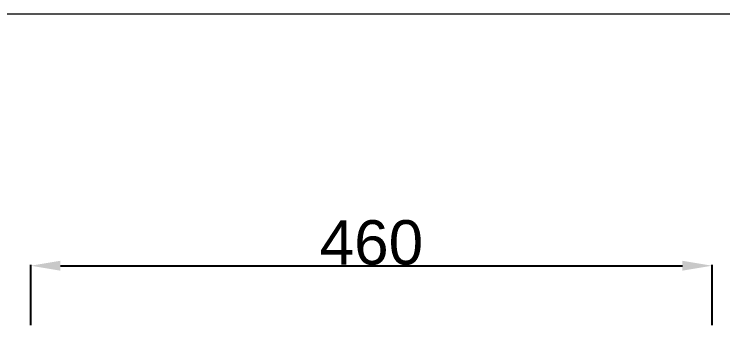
# Model space of a CAD drawing. Header units: millimetres. Extents: x -665 to 1920, y -373 to 1434.
# Drawn here: x -273.6 to 204.9, y 1223 to 1433.6 of the extents above; entities that cross this region are included whole.
import ezdxf

# ---------------------------------------------------------------- set-up
doc = ezdxf.new("R2010")
doc.units = ezdxf.units.MM
doc.header["$MEASUREMENT"] = 0
doc.layers.add('Domyślny', color=7, linetype='Continuous', true_color=0x000000)
doc.styles.add('Arial', font='')
doc.styles.get('Arial').set_extended_font_data('Arial')
doc.dimstyles.new('Domyślny', dxfattribs={"dimtxt": 30, "dimasz": 20, "dimexe": 0.5, "dimexo": 0.5, "dimgap": 0.25, "dimtad": 1, "dimtoh": 1, "dimdec": 0, "dimzin": 1, "dimdsep": 46, "dimtxsty": 'Arial', "dimcen": 0.5, "dimazin": 0, "dimtfac": 1, "dimtdec": 4, "dimtix": 1, "dimtmove": 1, "dimatfit": 3, "dimfxl": 0, "dimtolj": 1, "dimtzin": 1, "dimarcsym": 0})

# ---------------------------------------------------------------- blocks, each defined once
blk = doc.blocks.new('*D1')
at = {"layer": 'Defpoints', "color": 0}
for p in [(197.61, 1263.59), (-262.39, 1222.96), (197.61, 1222.96)]:
    blk.add_point(p, dxfattribs=at)
at = {"layer": 'Domyślny', "color": 0, "lineweight": -2}
for p, q in [((-262.39, 1223.46), (-262.39, 1264.09)), ((-242.39, 1263.59), (177.61, 1263.59)), ((197.61, 1223.46), (197.61, 1264.09))]:
    blk.add_line(p, q, dxfattribs=at)
at = {"layer": 'Domyślny', "color": 0}
for points in [[(-242.39, 1266.93), (-242.39, 1260.26), (-262.39, 1263.59)], [(177.61, 1260.26), (177.61, 1266.93), (197.61, 1263.59)]]:
    blk.add_solid(points, dxfattribs=at)
at = {"layer": 'Domyślny', "color": 0, "insert": (-32.39, 1279.16), "char_height": 30, "attachment_point": 5, "style": 'Arial'}
blk.add_mtext('\\A1;460', dxfattribs=at)

msp = doc.modelspace()

# ---------------------------------------------------------------- linework, layer by layer
at = {"layer": 'Domyślny', "color": 18, "lineweight": 15, "true_color": 0x000000}
msp.add_line((1918.03, 1433.64), (-665.36, 1433.64), dxfattribs=at)

# ---------------------------------------------------------------- dimensions: what is measured, and where the dimension line sits
at = {"layer": 'Domyślny'}
dim = msp.add_aligned_dim(p1=(-262.39, 1222.96), p2=(197.61, 1222.96), distance=40.64, dimstyle='Domyślny', dxfattribs=at)
dim.commit()
dim.dimension.update_dxf_attribs({"geometry": '*D1', "text_midpoint": (-32.39, 1279.16)})

doc.saveas('drawing.dxf')
